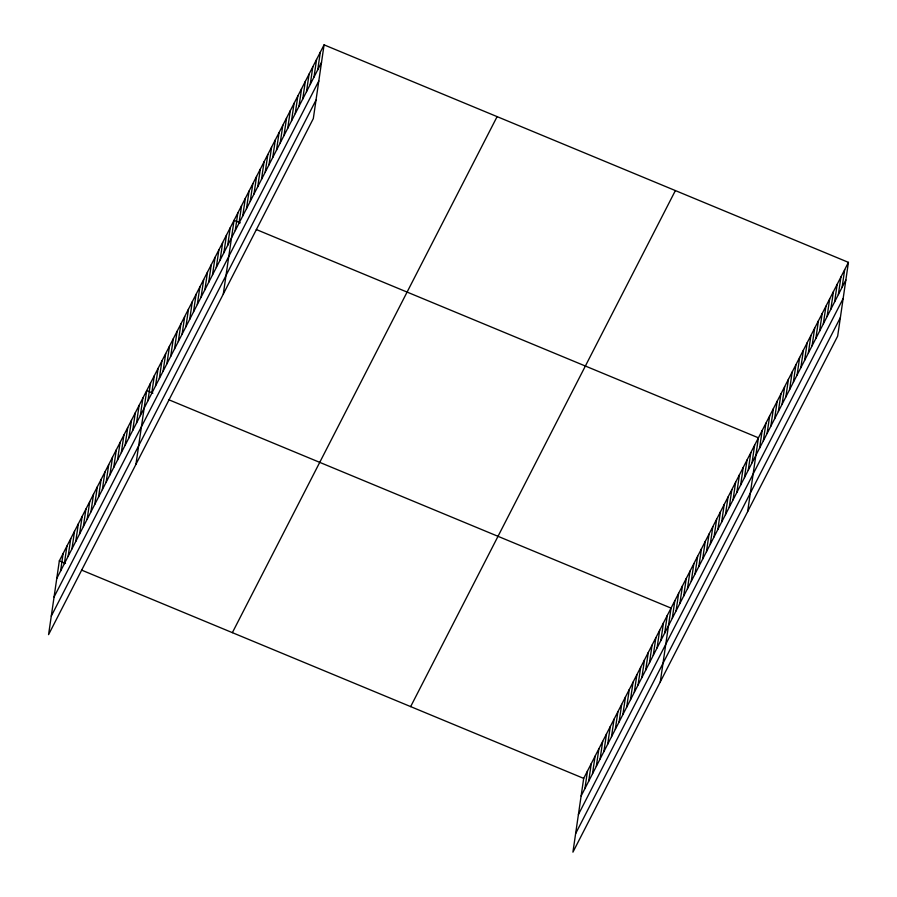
<?xml version="1.0" encoding="UTF-8"?>
<svg xmlns="http://www.w3.org/2000/svg" width="897" height="897" viewBox="0 0 897 897"><rect width="100%" height="100%" fill="white"/><g stroke="black" fill="none" stroke-linecap="round" stroke-linejoin="round"><path stroke-width="1.35" d="M324.075 44.85L59.337 560.872L48.573 634.639L313.311 118.606L324.075 44.85L848.427 262.361L837.663 336.128L572.925 852.15L583.689 778.394L848.427 262.361M60.57 571.075L63.138 553.471M64.36 563.664L66.927 546.071M68.161 556.263L70.728 538.66M71.962 548.863L74.529 531.259M75.763 541.452L78.331 523.859M79.564 534.051L82.132 516.448M83.354 526.651L85.921 509.048M87.155 519.24L89.722 501.647M90.956 511.839L93.523 494.247M94.757 504.439L97.325 486.836M98.547 497.028L101.114 479.435M102.348 489.627L104.915 472.035M106.149 482.227L108.716 464.624M109.95 474.816L112.517 457.223M113.74 467.415L116.307 449.823M117.541 460.015L120.108 442.412M121.342 452.604L123.909 435.011M125.143 445.204L127.71 427.611M128.933 437.803L131.5 420.2M132.734 430.392L135.301 412.799M136.535 422.992L139.102 405.399M140.336 415.591L142.903 397.988M135.94 464.343L146.704 390.587L152.882 393.155M147.927 400.78L150.494 383.187M151.728 393.379L154.295 375.776M155.529 385.968L158.096 368.375M159.33 378.568L161.897 360.975M163.119 371.167L165.687 353.564M166.92 363.767L169.488 346.164M170.722 356.356L173.289 338.763M174.523 348.955L177.09 331.352M178.312 341.555L180.88 323.952M182.113 334.144L184.681 316.551M185.914 326.743L188.482 309.14M189.715 319.343L192.283 301.74M193.505 311.932L196.073 294.339M197.306 304.532L199.874 286.939M201.107 297.131L203.675 279.528M204.908 289.72L207.476 272.127M208.709 282.32L211.277 264.727M212.499 274.919L215.067 257.316M216.3 267.508L218.868 249.915M220.101 260.108L222.669 242.515M223.902 252.707L226.47 235.104M227.692 245.296L230.26 227.703M223.297 294.059L234.061 220.303L240.239 222.86M235.249 230.585L237.817 212.993M238.994 223.275L241.562 205.682M242.751 215.964L245.318 198.372M246.496 208.653L249.063 191.061M250.252 201.343L252.819 183.75M253.997 194.032L256.564 176.44M257.753 186.722L260.321 169.129M261.498 179.411L264.066 161.819M265.254 172.101L267.811 154.508M268.999 164.79L271.567 147.198M272.755 157.48L275.312 139.887M276.5 150.169L279.068 132.577M280.245 142.858L282.813 125.266M284.001 135.548L286.569 117.956M287.746 128.237L290.314 110.645M291.503 120.927L294.07 103.334M295.248 113.616L297.815 96.024M299.004 106.306L301.571 88.713M302.749 98.995L305.316 81.403M306.505 91.685L309.073 74.092M310.25 84.374L312.818 66.782M314.006 77.064L316.574 59.471M317.751 69.753L320.319 52.161M584.922 788.586L587.49 770.983M588.712 781.175L591.28 763.582M592.513 773.775L595.081 756.182M596.314 766.374L598.882 748.771M600.115 758.963L602.683 741.371M603.916 751.563L606.473 733.97M607.706 744.162L610.274 726.559M611.507 736.751L614.075 719.159M615.308 729.351L617.876 711.758M619.109 721.95L621.677 704.347M622.899 714.539L625.467 696.947M626.7 707.139L629.268 689.546M630.501 699.738L633.069 682.135M634.302 692.327L636.87 674.735M638.092 684.927L640.66 667.334M641.893 677.527L644.461 659.923M645.694 670.126L648.262 652.523M649.495 662.715L652.063 645.122M653.285 655.315L655.853 637.711M657.086 647.914L659.654 630.311M660.887 640.503L663.455 622.91M664.688 633.103L667.256 615.499M660.293 681.866L671.046 608.099L168.95 399.815M672.279 618.291L674.847 600.698M676.08 610.891L678.648 593.298M679.881 603.49L682.449 585.887M683.682 596.079L686.25 578.487M687.472 588.679L690.04 571.086M691.273 581.278L693.841 563.675M695.074 573.867L697.642 556.275M698.875 566.467L701.443 548.874M702.665 559.066L705.233 541.463M706.466 551.655L709.034 534.063M710.267 544.255L712.835 526.662M714.068 536.855L716.636 519.251M717.858 529.443L720.426 511.851M721.659 522.043L724.227 504.45M725.46 514.643L728.028 497.039M729.261 507.231L731.829 489.639M733.062 499.831L735.618 482.238M736.852 492.431L739.42 474.827M740.653 485.019L743.221 467.427M744.454 477.619L747.022 460.026M748.255 470.219L750.823 452.615M752.045 462.818L754.612 445.215M747.649 511.57L758.413 437.814L256.307 229.531M759.602 448.096L762.17 430.504M763.347 440.786L765.915 423.193M767.103 433.475L769.671 415.883M770.848 426.165L773.416 408.572M774.604 418.854L777.172 401.262M778.349 411.544L780.917 393.951M782.106 404.233L784.662 386.641M785.85 396.923L788.418 379.33M789.607 389.612L792.163 372.02M793.352 382.301L795.919 364.709M797.097 374.991L799.664 357.398M800.853 367.68L803.42 350.088M804.598 360.37L807.165 342.777M808.354 353.059L810.922 335.467M812.099 345.749L814.667 328.156M815.855 338.438L818.423 320.846M819.6 331.128L822.168 313.535M823.356 323.817L825.924 306.225M827.101 316.506L829.669 298.914M830.857 309.196L833.425 291.603M834.602 301.897L837.17 284.293M838.359 294.586L840.926 276.982M842.104 287.275L844.671 269.672M56.769 578.475L321.507 62.442M54.067 597.01L318.805 80.977M51.275 616.104L316.013 100.072M232.368 632.654L497.106 116.632M410.647 706.612L675.385 190.579M581.121 795.987L845.86 279.965M578.419 814.521L843.158 298.499M575.627 833.616L840.366 317.594M59.337 560.872L65.515 563.439M81.582 570.1L583.689 778.394"/></g></svg>
